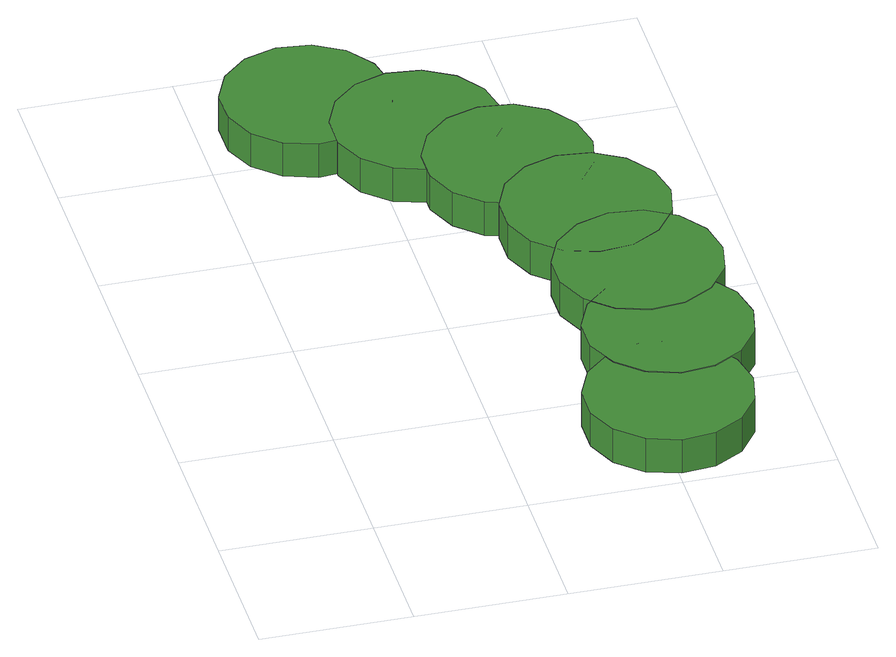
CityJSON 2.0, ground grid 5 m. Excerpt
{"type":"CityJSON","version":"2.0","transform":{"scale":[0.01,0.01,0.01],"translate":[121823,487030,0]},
"CityObjects":{
"tree1":{"type":"SolitaryVegetationObject","attributes":{"function":"something"},"geometry":[{"type":"MultiSurface","lod":"1","boundaries":[[[0,1,2,3,4,5,6,7,8,9,10,11,12,13,14]],[[15,16,17,18,19,20,21,22,23,24,25,26,27,28,29]],[[0,29,28,1]],[[1,28,27,2]],[[2,27,26,3]],[[3,26,25,4]],[[4,25,24,5]],[[5,24,23,6]],[[6,23,22,7]],[[7,22,21,8]],[[8,21,20,9]],[[9,20,19,10]],[[10,19,18,11]],[[11,18,17,12]],[[12,17,16,13]],[[13,16,15,14]],[[14,15,29,0]]]}]},
"tree2":{"type":"SolitaryVegetationObject","attributes":{"function":"something"},"geometry":[{"type":"MultiSurface","lod":"1","boundaries":[[[30,31,32,33,34,35,36,37,38,39,40,41,42,43,44]],[[45,46,47,48,49,50,51,52,53,54,55,56,57,58,59]],[[30,59,58,31]],[[31,58,57,32]],[[32,57,56,33]],[[33,56,55,34]],[[34,55,54,35]],[[35,54,53,36]],[[36,53,52,37]],[[37,52,51,38]],[[38,51,50,39]],[[39,50,49,40]],[[40,49,48,41]],[[41,48,47,42]],[[42,47,46,43]],[[43,46,45,44]],[[44,45,59,30]]]}]},
"tree3":{"type":"SolitaryVegetationObject","attributes":{"function":"something"},"geometry":[{"type":"MultiSurface","lod":"1","boundaries":[[[60,61,62,63,64,65,66,67,68,69,70,71,72,73,74]],[[75,76,77,78,79,80,81,82,83,84,85,86,87,88,89]],[[60,89,88,61]],[[61,88,87,62]],[[62,87,86,63]],[[63,86,85,64]],[[64,85,84,65]],[[65,84,83,66]],[[66,83,82,67]],[[67,82,81,68]],[[68,81,80,69]],[[69,80,79,70]],[[70,79,78,71]],[[71,78,77,72]],[[72,77,76,73]],[[73,76,75,74]],[[74,75,89,60]]]}]},
"tree4":{"type":"SolitaryVegetationObject","attributes":{"function":"something"},"geometry":[{"type":"MultiSurface","lod":"1","boundaries":[[[90,91,92,93,94,95,96,97,98,99,100,101,102,103,104]],[[105,106,107,108,109,110,111,112,113,114,115,116,117,118,119]],[[90,119,118,91]],[[91,118,117,92]],[[92,117,116,93]],[[93,116,115,94]],[[94,115,114,95]],[[95,114,113,96]],[[96,113,112,97]],[[97,112,111,98]],[[98,111,110,99]],[[99,110,109,100]],[[100,109,108,101]],[[101,108,107,102]],[[102,107,106,103]],[[103,106,105,104]],[[104,105,119,90]]]}]},
"tree5":{"type":"SolitaryVegetationObject","attributes":{"function":"something"},"geometry":[{"type":"MultiSurface","lod":"1","boundaries":[[[120,121,122,123,124,125,126,127,128,129,130,131,132,133,134]],[[135,136,137,138,139,140,141,142,143,144,145,146,147,148,149]],[[120,149,148,121]],[[121,148,147,122]],[[122,147,146,123]],[[123,146,145,124]],[[124,145,144,125]],[[125,144,143,126]],[[126,143,142,127]],[[127,142,141,128]],[[128,141,140,129]],[[129,140,139,130]],[[130,139,138,131]],[[131,138,137,132]],[[132,137,136,133]],[[133,136,135,134]],[[134,135,149,120]]]}]},
"tree6":{"type":"SolitaryVegetationObject","attributes":{"function":"something"},"geometry":[{"type":"MultiSurface","lod":"1","boundaries":[[[150,151,152,153,154,155,156,157,158,159,160,161,162,163,164]],[[165,166,167,168,169,170,171,172,173,174,175,176,177,178,179]],[[150,179,178,151]],[[151,178,177,152]],[[152,177,176,153]],[[153,176,175,154]],[[154,175,174,155]],[[155,174,173,156]],[[156,173,172,157]],[[157,172,171,158]],[[158,171,170,159]],[[159,170,169,160]],[[160,169,168,161]],[[161,168,167,162]],[[162,167,166,163]],[[163,166,165,164]],[[164,165,179,150]]]}]},
"tree7":{"type":"SolitaryVegetationObject","attributes":{"function":"something"},"geometry":[{"type":"MultiSurface","lod":"1","boundaries":[[[180,181,182,183,184,185,186,187,188,189,190,191,192,193,194]],[[195,196,197,198,199,200,201,202,203,204,205,206,207,208,209]],[[180,209,208,181]],[[181,208,207,182]],[[182,207,206,183]],[[183,206,205,184]],[[184,205,204,185]],[[185,204,203,186]],[[186,203,202,187]],[[187,202,201,188]],[[188,201,200,189]],[[189,200,199,190]],[[190,199,198,191]],[[191,198,197,192]],[[192,197,196,193]],[[193,196,195,194]],[[194,195,209,180]]]}]}
},
"vertices":[
[619,2176,156],[595,2287,156],[528,2379,156],[430,2436,156],[317,2448,156],[208,2413,156],[124,2336,156],[78,2233,156],[78,2119,156],[124,2015,156],[208,1939,156],[317,1903,156],[430,1915,156],[528,1972,156],[595,2064,156],[595,2064,29],[528,1972,29],[430,1915,29],[317,1903,29],[208,1939,29],[124,2015,29],[78,2119,29],[78,2233,29],[124,2336,29],[208,2413,29],[317,2448,29],[430,2436,29],[528,2379,29],[595,2287,29],[619,2176,29],
[1308,313,163],[1284,424,163],[1217,516,163],[1119,573,163],[1006,585,163],[897,550,163],[813,474,163],[767,370,163],[767,256,163],[813,152,163],[897,76,163],[1006,41,163],[1119,53,163],[1217,109,163],[1284,201,163],[1284,201,36],[1217,109,36],[1119,53,36],[1006,41,36],[897,76,36],[813,152,36],[767,256,36],[767,370,36],[813,474,36],[897,550,36],[1006,585,36],[1119,573,36],[1217,516,36],[1284,424,36],[1308,313,36],
[917,1951,159],[893,2062,159],[827,2154,159],[728,2211,159],[615,2223,159],[507,2188,159],[422,2112,159],[376,2008,159],[376,1894,159],[422,1790,159],[507,1714,159],[615,1679,159],[728,1691,159],[827,1748,159],[893,1840,159],[893,1840,32],[827,1748,32],[728,1691,32],[615,1679,32],[507,1714,32],[422,1790,32],[376,1894,32],[376,2008,32],[422,2112,32],[507,2188,32],[615,2223,32],[728,2211,32],[827,2154,32],[893,2062,32],[917,1951,32],
[1399,668,165],[1375,780,165],[1308,872,165],[1210,929,165],[1097,940,165],[988,905,165],[904,829,165],[857,725,165],[857,611,165],[904,507,165],[988,431,165],[1097,396,165],[1210,408,165],[1308,465,165],[1375,557,165],[1375,557,38],[1308,465,38],[1210,408,38],[1097,396,38],[988,431,38],[904,507,38],[857,611,38],[857,725,38],[904,829,38],[988,905,38],[1097,940,38],[1210,929,38],[1308,872,38],[1375,780,38],[1399,668,38],
[1147,1694,163],[1123,1805,163],[1056,1897,163],[958,1954,163],[845,1966,163],[736,1931,163],[652,1854,163],[606,1751,163],[606,1637,163],[652,1533,163],[736,1457,163],[845,1421,163],[958,1433,163],[1056,1490,163],[1123,1582,163],[1123,1582,36],[1056,1490,36],[958,1433,36],[845,1421,36],[736,1457,36],[652,1533,36],[606,1637,36],[606,1751,36],[652,1854,36],[736,1931,36],[845,1966,36],[958,1954,36],[1056,1897,36],[1123,1805,36],[1147,1694,36],
[1394,1024,167],[1371,1136,167],[1304,1228,167],[1205,1285,167],[1092,1297,167],[984,1261,167],[899,1185,167],[853,1081,167],[853,967,167],[899,863,167],[984,787,167],[1092,752,167],[1205,764,167],[1304,821,167],[1371,913,167],[1371,913,40],[1304,821,40],[1205,764,40],[1092,752,40],[984,787,40],[899,863,40],[853,967,40],[853,1081,40],[899,1185,40],[984,1261,40],[1092,1297,40],[1205,1285,40],[1304,1228,40],[1371,1136,40],[1394,1024,40],
[1315,1370,167],[1291,1481,167],[1224,1573,167],[1126,1630,167],[1013,1642,167],[905,1607,167],[820,1531,167],[774,1427,167],[774,1313,167],[820,1209,167],[905,1133,167],[1013,1098,167],[1126,1110,167],[1224,1166,167],[1291,1258,167],[1291,1258,40],[1224,1166,40],[1126,1110,40],[1013,1098,40],[905,1133,40],[820,1209,40],[774,1313,40],[774,1427,40],[820,1531,40],[905,1607,40],[1013,1642,40],[1126,1630,40],[1224,1573,40],[1291,1481,40],[1315,1370,40]
]}
